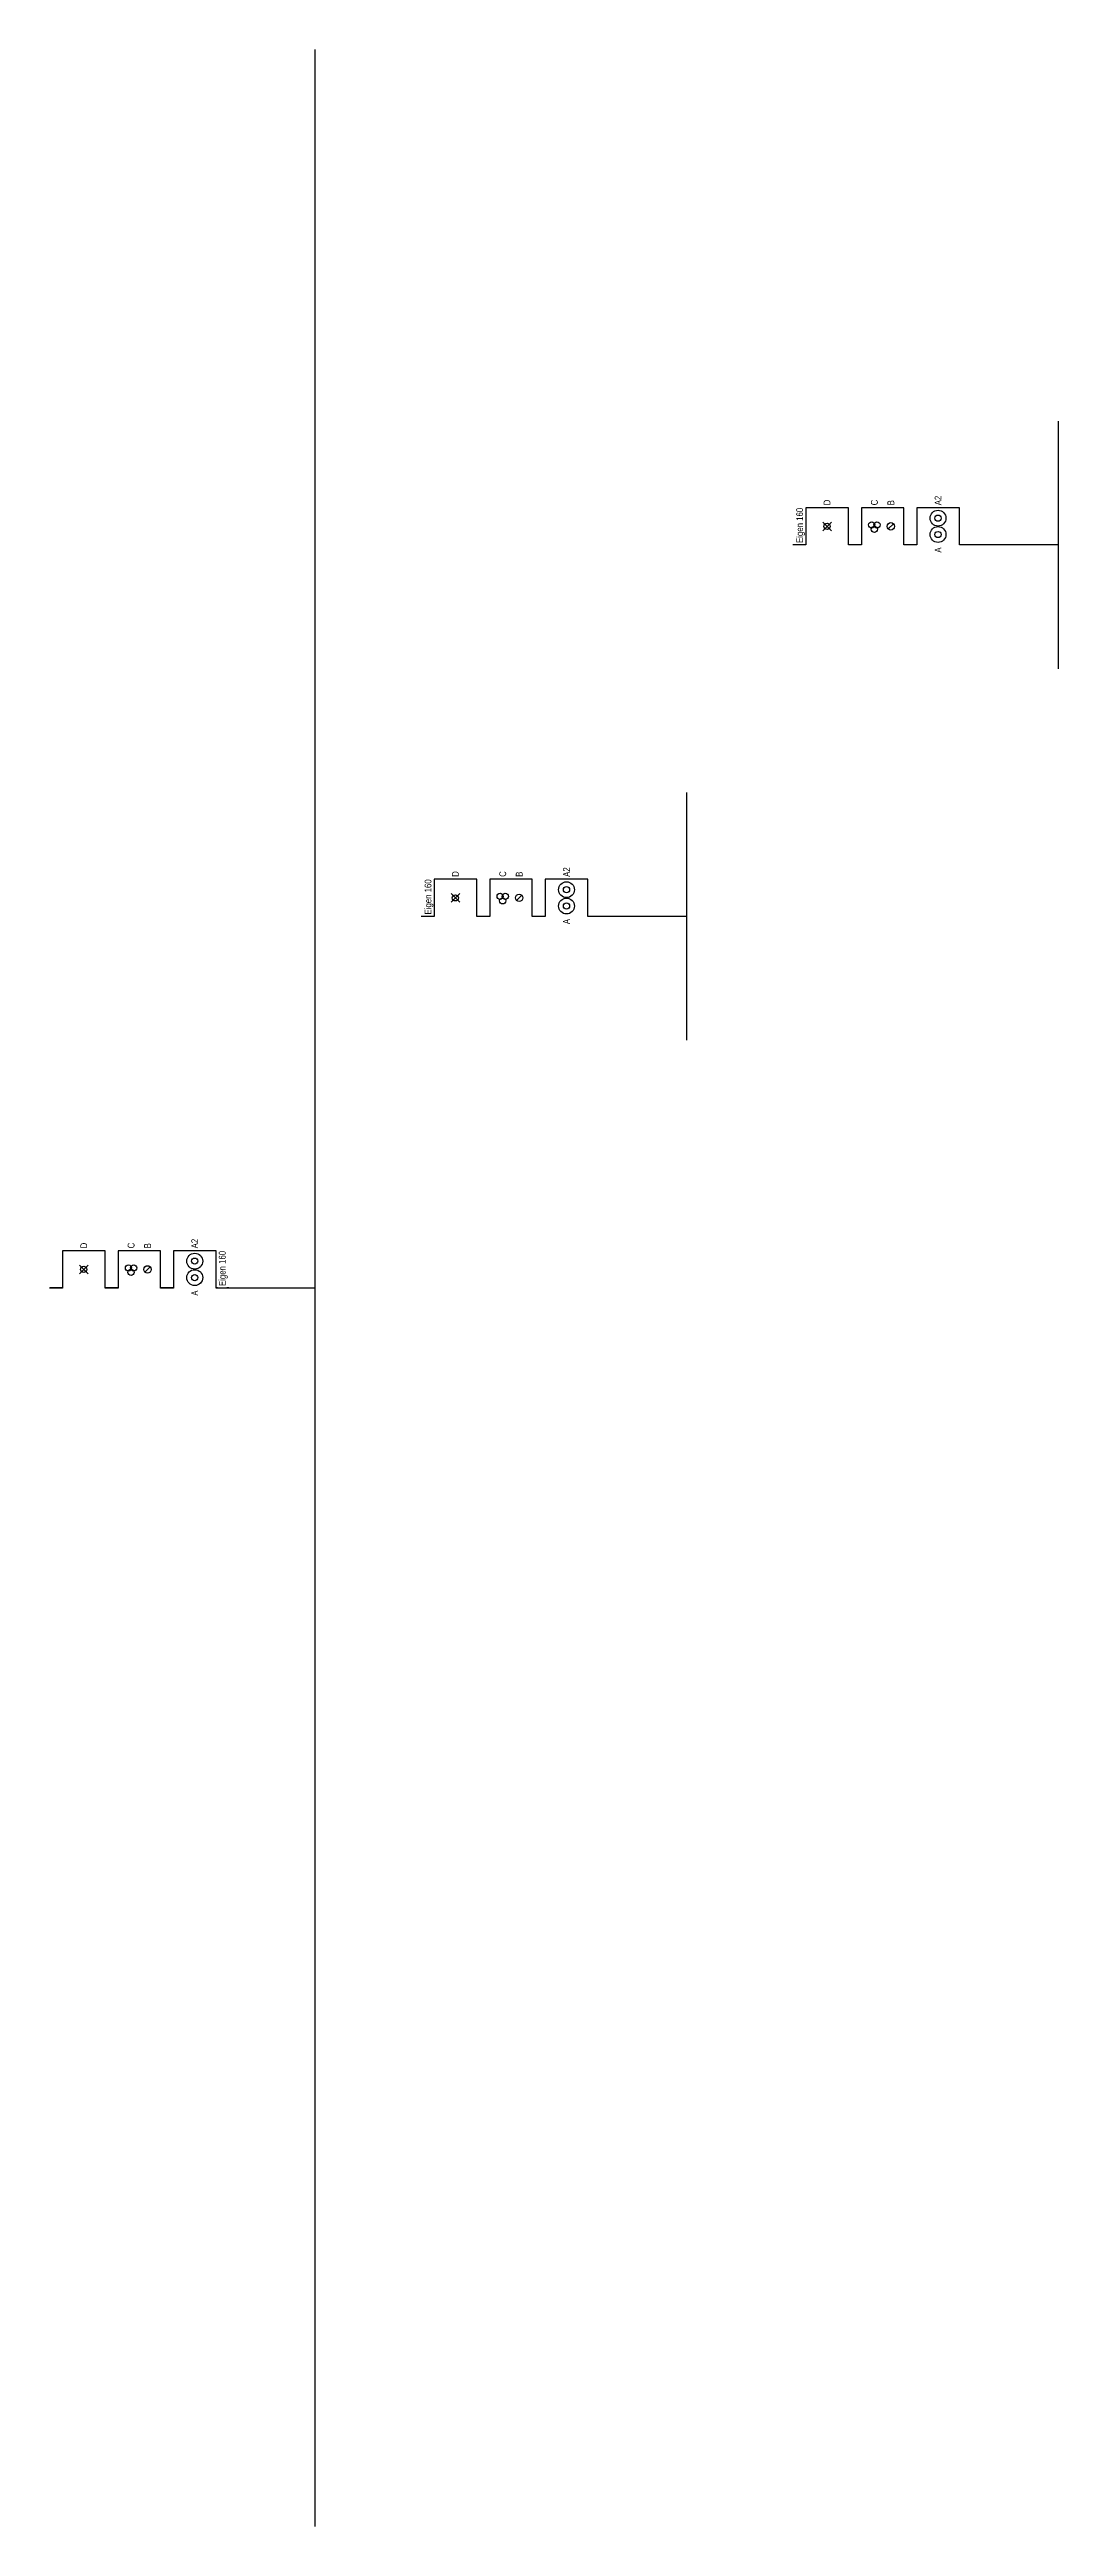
# Model space of a CAD drawing. Header units: millimetres. Extents: x -21 to 60, y -100 to 100.
import ezdxf
from ezdxf.enums import TextEntityAlignment as Align

# ---------------------------------------------------------------- set-up
doc = ezdxf.new("R2010")
doc.units = ezdxf.units.MM
doc.set_wipeout_variables(frame=1)
doc.linetypes.add('DASHDOT', pattern=[25.4, 12.7, -6.35, 0, -6.35])
for name, color, linetype in [('01-Te Rooien Kabel', 160, 'DASHDOT'), ('Aansluiting LS K01', 4, 'Continuous'), ('Aansluiting LS K10', 1, 'Continuous'), ('Aansluiting LS K12', 201, 'Continuous'), ('E_LV_CROSS_SECTION', 5, 'Continuous'), ('Mantelbuis', 6, 'Continuous')]:
    doc.layers.add(name, color=color, linetype=linetype)
doc.styles.add('TECHBASE_ARIAL_NOVA_LIGHT', font='ArialNova-Light.ttf')

# ---------------------------------------------------------------- blocks, each defined once
blk = doc.blocks.new('KabelGeul_20261014_114956_3')
blk.add_wipeout([(1.05, 0), (-4.48, 0), (-4.48, 3), (1.05, 3)]).dxf.layer = 'E_LV_CROSS_SECTION'
for points in [[(-1.04, 3), (-1.04, 4.18), (-2.39, 4.18), (-2.39, 3)], [(-3.43, 0), (-8.96, 0), (-8.96, 3), (-3.43, 3)], [(0.87, -0.19), (0.87, 3.48), (0.12, 3.48), (0.12, -0.19)], [(-1.04, -0.85), (-1.04, 0), (-2.39, 0), (-2.39, -0.85)]]:
    blk.add_wipeout(points).dxf.layer = 'E_LV_CROSS_SECTION'
at = {"layer": 'Aansluiting LS K01', "linetype": 'Continuous'}
for centre in [(-1.72, 2.17), (-1.72, 0.84)]:
    blk.add_circle(centre, 0.25, dxfattribs=at)
at = {"layer": 'Aansluiting LS K10', "linetype": 'Continuous'}
blk.add_line((-5.74, 1.29), (-5.32, 1.71), dxfattribs=at)
blk.add_circle((-5.53, 1.5), 0.3, dxfattribs=at)
at = {"layer": 'Aansluiting LS K12', "linetype": 'Continuous'}
blk.add_circle((-6.65, 1.62), 0.25, dxfattribs=at)
at = {"layer": 'Mantelbuis', "linetype": 'Continuous'}
for centre in [(-1.72, 2.17), (-1.72, 0.84)]:
    blk.add_circle(centre, 0.64, dxfattribs=at)
at = {"layer": 'Aansluiting LS K01', "style": 'TECHBASE_ARIAL_NOVA_LIGHT'}
blk.add_attdef('ZIJDE2_04', text='', height=0.55, rotation=90, dxfattribs=at).set_placement((-1.72, 3.2), align=Align.MIDDLE_LEFT)
blk.add_attdef('KABEL_04', text='', height=0.55, rotation=90, dxfattribs=at).set_placement((-1.72, -0.2), align=Align.MIDDLE_RIGHT)
at = {"layer": 'E_LV_CROSS_SECTION', "style": 'TECHBASE_ARIAL_NOVA_LIGHT', "flags": 3}
for tag, p in [('TWEEZIJDIG_04', (-1.72, 3.2)), ('DUBBEL2_04', (-1.72, 3.2)), ('DUBBEL_04', (-1.72, 3.2)), ('MANTEL_04', (-1.72, 3.2)), ('TBTYPE_04', (-1.72, 3.2)), ('COMBI2_04', (-1.72, 3.2)), ('COMBI_04', (-1.72, 3.2)), ('DRIE2_04', (-1.72, 3.2)), ('VOLG_04', (-1.72, 3.2)), ('DRIE_04', (-1.72, 3.2)), ('TB_CODESWAP', (0, 0))]:
    blk.add_attdef(tag, text='', height=0.1, rotation=90, dxfattribs=at).set_placement(p, align=Align.MIDDLE_LEFT)
at = {"layer": 'Mantelbuis', "style": 'TECHBASE_ARIAL_NOVA_LIGHT'}
blk.add_attdef('MANTEL_SPEC', text='', height=0.55, rotation=90, dxfattribs=at).set_placement((0.5, 0.16), align=Align.MIDDLE_LEFT)
blk.add_wipeout([(-7.91, 0), (-13.44, 0), (-13.44, 3), (-7.91, 3)]).dxf.layer = 'E_LV_CROSS_SECTION'
at = {"layer": '01-Te Rooien Kabel', "linetype": 'DASHDOT'}
for p, q in [((-11.03, 1.15), (-10.32, 1.85)), ((-10.32, 1.15), (-11.03, 1.85))]:
    blk.add_line(p, q, dxfattribs=at)
at = {"layer": '01-Te Rooien Kabel', "linetype": 'Continuous'}
blk.add_circle((-10.68, 1.5), 0.25, dxfattribs=at)
at = {"layer": 'Aansluiting LS K12', "linetype": 'Continuous'}
for centre in [(-7.07, 1.62), (-6.86, 1.26)]:
    blk.add_circle(centre, 0.25, dxfattribs=at)
for points in [[(-10, 3), (-10, 3.85), (-11.35, 3.85), (-11.35, 3)], [(-6.19, 3), (-6.19, 3.85), (-7.53, 3.85), (-7.53, 3)]]:
    blk.add_wipeout(points).dxf.layer = 'E_LV_CROSS_SECTION'
at = {"layer": 'E_LV_CROSS_SECTION'}
blk.add_lwpolyline([(-8.96, 0), (-8.96, 3), (-12.39, 3), (-12.39, 0), (-13.44, 0)], dxfattribs=at)
at = {"layer": '01-Te Rooien Kabel', "style": 'TECHBASE_ARIAL_NOVA_LIGHT'}
blk.add_attdef('KABEL_01', text='', height=0.55, rotation=90, dxfattribs=at).set_placement((-10.68, 3.2), align=Align.MIDDLE_LEFT)
at = {"layer": 'E_LV_CROSS_SECTION', "style": 'TECHBASE_ARIAL_NOVA_LIGHT', "flags": 3}
for tag in ['TWEEZIJDIG_01', 'DUBBEL2_01', 'MANTEL_01', 'DUBBEL_01', 'TBTYPE_01', 'COMBI2_01', 'COMBI_01', 'DRIE2_01', 'VOLG_01', 'DRIE_01']:
    blk.add_attdef(tag, text='', height=0.1, rotation=90, dxfattribs=at).set_placement((-10.68, 3.2), align=Align.MIDDLE_LEFT)
blk.add_wipeout([(-4.86, 3), (-4.86, 3.85), (-6.2, 3.85), (-6.2, 3)]).dxf.layer = 'E_LV_CROSS_SECTION'
at = {"layer": 'E_LV_CROSS_SECTION'}
for points in [[(-4.48, 0), (-4.48, 3), (-7.91, 3), (-7.91, 0), (-8.96, 0)], [(8, 0), (0, 0), (0, 3), (-3.43, 3), (-3.43, 0), (-4.48, 0)]]:
    blk.add_lwpolyline(points, dxfattribs=at)
at = {"layer": 'Aansluiting LS K10', "style": 'TECHBASE_ARIAL_NOVA_LIGHT'}
blk.add_attdef('KABEL_03', text='', height=0.55, rotation=90, dxfattribs=at).set_placement((-5.53, 3.2), align=Align.MIDDLE_LEFT)
at = {"layer": 'Aansluiting LS K12', "style": 'TECHBASE_ARIAL_NOVA_LIGHT'}
blk.add_attdef('KABEL_02', text='', height=0.55, rotation=90, dxfattribs=at).set_placement((-6.86, 3.2), align=Align.MIDDLE_LEFT)
at = {"layer": 'E_LV_CROSS_SECTION', "style": 'TECHBASE_ARIAL_NOVA_LIGHT', "flags": 3}
for tag, p in [('TWEEZIJDIG_02', (-6.86, 3.2)), ('TWEEZIJDIG_03', (-5.53, 3.2)), ('DUBBEL2_02', (-6.86, 3.2)), ('MANTEL_02', (-6.86, 3.2)), ('DUBBEL_02', (-6.86, 3.2)), ('TBTYPE_02', (-6.86, 3.2)), ('COMBI2_02', (-6.86, 3.2)), ('COMBI_02', (-6.86, 3.2)), ('DRIE2_02', (-6.86, 3.2)), ('VOLG_02', (-6.86, 3.2)), ('DRIE_02', (-6.86, 3.2)), ('DUBBEL2_03', (-5.53, 3.2)), ('MANTEL_03', (-5.53, 3.2)), ('DUBBEL_03', (-5.53, 3.2)), ('TBTYPE_03', (-5.53, 3.2)), ('COMBI2_03', (-5.53, 3.2)), ('COMBI_03', (-5.53, 3.2)), ('DRIE2_03', (-5.53, 3.2)), ('VOLG_03', (-5.53, 3.2)), ('DRIE_03', (-5.53, 3.2))]:
    blk.add_attdef(tag, text='', height=0.1, rotation=90, dxfattribs=at).set_placement(p, align=Align.MIDDLE_LEFT)
blk = doc.blocks.new('KabelGeul_20261014_114956_4')
blk.add_wipeout([(1.05, 0), (-4.48, 0), (-4.48, 3), (1.05, 3)]).dxf.layer = 'E_LV_CROSS_SECTION'
for points in [[(-1.04, 3), (-1.04, 4.18), (-2.39, 4.18), (-2.39, 3)], [(-3.43, 0), (-8.96, 0), (-8.96, 3), (-3.43, 3)], [(-1.04, -0.85), (-1.04, 0), (-2.39, 0), (-2.39, -0.85)]]:
    blk.add_wipeout(points).dxf.layer = 'E_LV_CROSS_SECTION'
at = {"layer": 'Aansluiting LS K01', "linetype": 'Continuous'}
for centre in [(-1.71, 2.16), (-1.71, 0.84)]:
    blk.add_circle(centre, 0.25, dxfattribs=at)
at = {"layer": 'Aansluiting LS K10', "linetype": 'Continuous'}
blk.add_line((-5.74, 1.29), (-5.32, 1.71), dxfattribs=at)
blk.add_circle((-5.53, 1.5), 0.3, dxfattribs=at)
at = {"layer": 'Aansluiting LS K12', "linetype": 'Continuous'}
blk.add_circle((-6.65, 1.62), 0.25, dxfattribs=at)
at = {"layer": 'Mantelbuis', "linetype": 'Continuous'}
for centre in [(-1.71, 2.16), (-1.71, 0.84)]:
    blk.add_circle(centre, 0.64, dxfattribs=at)
at = {"layer": 'Aansluiting LS K01', "style": 'TECHBASE_ARIAL_NOVA_LIGHT'}
blk.add_attdef('ZIJDE2_04', text='', height=0.55, rotation=90, dxfattribs=at).set_placement((-1.71, 3.2), align=Align.MIDDLE_LEFT)
blk.add_attdef('KABEL_04', text='', height=0.55, rotation=90, dxfattribs=at).set_placement((-1.71, -0.2), align=Align.MIDDLE_RIGHT)
at = {"layer": 'E_LV_CROSS_SECTION', "style": 'TECHBASE_ARIAL_NOVA_LIGHT', "flags": 3}
for tag, p in [('TWEEZIJDIG_04', (-1.71, 3.2)), ('DUBBEL2_04', (-1.71, 3.2)), ('DUBBEL_04', (-1.71, 3.2)), ('MANTEL_04', (-1.71, 3.2)), ('TBTYPE_04', (-1.71, 3.2)), ('COMBI2_04', (-1.71, 3.2)), ('COMBI_04', (-1.71, 3.2)), ('DRIE2_04', (-1.71, 3.2)), ('VOLG_04', (-1.71, 3.2)), ('DRIE_04', (-1.71, 3.2)), ('TB_CODESWAP', (0, 0))]:
    blk.add_attdef(tag, text='', height=0.1, rotation=90, dxfattribs=at).set_placement(p, align=Align.MIDDLE_LEFT)
blk.add_wipeout([(-7.91, 0), (-13.44, 0), (-13.44, 3), (-7.91, 3)]).dxf.layer = 'E_LV_CROSS_SECTION'
at = {"layer": '01-Te Rooien Kabel', "linetype": 'DASHDOT'}
for p, q in [((-11.03, 1.15), (-10.32, 1.85)), ((-10.32, 1.15), (-11.03, 1.85))]:
    blk.add_line(p, q, dxfattribs=at)
at = {"layer": '01-Te Rooien Kabel', "linetype": 'Continuous'}
blk.add_circle((-10.68, 1.5), 0.25, dxfattribs=at)
at = {"layer": 'Aansluiting LS K12', "linetype": 'Continuous'}
for centre in [(-7.07, 1.62), (-6.86, 1.26)]:
    blk.add_circle(centre, 0.25, dxfattribs=at)
for points in [[(-12.51, -0.19), (-12.51, 3.48), (-13.26, 3.48), (-13.26, -0.19)], [(-10, 3), (-10, 3.85), (-11.35, 3.85), (-11.35, 3)], [(-6.18, 3), (-6.18, 3.85), (-7.54, 3.85), (-7.54, 3)]]:
    blk.add_wipeout(points).dxf.layer = 'E_LV_CROSS_SECTION'
at = {"layer": 'E_LV_CROSS_SECTION'}
blk.add_lwpolyline([(-8.96, 0), (-8.96, 3), (-12.39, 3), (-12.39, 0), (-13.44, 0)], dxfattribs=at)
at = {"layer": '01-Te Rooien Kabel', "style": 'TECHBASE_ARIAL_NOVA_LIGHT'}
blk.add_attdef('KABEL_01', text='', height=0.55, rotation=90, dxfattribs=at).set_placement((-10.68, 3.2), align=Align.MIDDLE_LEFT)
at = {"layer": 'E_LV_CROSS_SECTION', "style": 'TECHBASE_ARIAL_NOVA_LIGHT', "flags": 3}
for tag in ['TWEEZIJDIG_01', 'DUBBEL2_01', 'MANTEL_01', 'DUBBEL_01', 'TBTYPE_01', 'COMBI2_01', 'COMBI_01', 'DRIE2_01', 'VOLG_01', 'DRIE_01']:
    blk.add_attdef(tag, text='', height=0.1, rotation=90, dxfattribs=at).set_placement((-10.68, 3.2), align=Align.MIDDLE_LEFT)
at = {"layer": 'Mantelbuis', "style": 'TECHBASE_ARIAL_NOVA_LIGHT'}
blk.add_attdef('MANTEL_SPEC', text='', height=0.55, rotation=90, dxfattribs=at).set_placement((-12.89, 0.16), align=Align.MIDDLE_LEFT)
blk.add_wipeout([(-4.85, 3), (-4.85, 3.85), (-6.21, 3.85), (-6.21, 3)]).dxf.layer = 'E_LV_CROSS_SECTION'
at = {"layer": 'E_LV_CROSS_SECTION'}
for points in [[(-4.48, 0), (-4.48, 3), (-7.91, 3), (-7.91, 0), (-8.96, 0)], [(8, 0), (0, 0), (0, 3), (-3.43, 3), (-3.43, 0), (-4.48, 0)]]:
    blk.add_lwpolyline(points, dxfattribs=at)
at = {"layer": 'Aansluiting LS K10', "style": 'TECHBASE_ARIAL_NOVA_LIGHT'}
blk.add_attdef('KABEL_03', text='', height=0.55, rotation=90, dxfattribs=at).set_placement((-5.53, 3.2), align=Align.MIDDLE_LEFT)
at = {"layer": 'Aansluiting LS K12', "style": 'TECHBASE_ARIAL_NOVA_LIGHT'}
blk.add_attdef('KABEL_02', text='', height=0.55, rotation=90, dxfattribs=at).set_placement((-6.86, 3.2), align=Align.MIDDLE_LEFT)
at = {"layer": 'E_LV_CROSS_SECTION', "style": 'TECHBASE_ARIAL_NOVA_LIGHT', "flags": 3}
for tag, p in [('TWEEZIJDIG_02', (-6.86, 3.2)), ('TWEEZIJDIG_03', (-5.53, 3.2)), ('DUBBEL2_02', (-6.86, 3.2)), ('MANTEL_02', (-6.86, 3.2)), ('DUBBEL_02', (-6.86, 3.2)), ('TBTYPE_02', (-6.86, 3.2)), ('COMBI2_02', (-6.86, 3.2)), ('COMBI_02', (-6.86, 3.2)), ('DRIE2_02', (-6.86, 3.2)), ('VOLG_02', (-6.86, 3.2)), ('DRIE_02', (-6.86, 3.2)), ('DUBBEL2_03', (-5.53, 3.2)), ('MANTEL_03', (-5.53, 3.2)), ('DUBBEL_03', (-5.53, 3.2)), ('TBTYPE_03', (-5.53, 3.2)), ('COMBI2_03', (-5.53, 3.2)), ('COMBI_03', (-5.53, 3.2)), ('DRIE2_03', (-5.53, 3.2)), ('VOLG_03', (-5.53, 3.2)), ('DRIE_03', (-5.53, 3.2))]:
    blk.add_attdef(tag, text='', height=0.1, rotation=90, dxfattribs=at).set_placement(p, align=Align.MIDDLE_LEFT)
blk = doc.blocks.new('KabelGeul_20261014_114957_5')
blk.add_wipeout([(1.05, 0), (-4.48, 0), (-4.48, 3), (1.05, 3)]).dxf.layer = 'E_LV_CROSS_SECTION'
for points in [[(-1.04, 3), (-1.04, 4.18), (-2.39, 4.18), (-2.39, 3)], [(-3.43, 0), (-8.96, 0), (-8.96, 3), (-3.43, 3)], [(-1.04, -0.85), (-1.04, 0), (-2.39, 0), (-2.39, -0.85)]]:
    blk.add_wipeout(points).dxf.layer = 'E_LV_CROSS_SECTION'
at = {"layer": 'Aansluiting LS K01', "linetype": 'Continuous'}
for centre in [(-1.72, 2.16), (-1.72, 0.84)]:
    blk.add_circle(centre, 0.25, dxfattribs=at)
at = {"layer": 'Aansluiting LS K10', "linetype": 'Continuous'}
blk.add_line((-5.74, 1.29), (-5.32, 1.71), dxfattribs=at)
blk.add_circle((-5.53, 1.5), 0.3, dxfattribs=at)
at = {"layer": 'Aansluiting LS K12', "linetype": 'Continuous'}
blk.add_circle((-6.65, 1.62), 0.25, dxfattribs=at)
at = {"layer": 'Mantelbuis', "linetype": 'Continuous'}
for centre in [(-1.72, 2.16), (-1.72, 0.84)]:
    blk.add_circle(centre, 0.64, dxfattribs=at)
at = {"layer": 'Aansluiting LS K01', "style": 'TECHBASE_ARIAL_NOVA_LIGHT'}
blk.add_attdef('ZIJDE2_04', text='', height=0.55, rotation=90, dxfattribs=at).set_placement((-1.72, 3.2), align=Align.MIDDLE_LEFT)
blk.add_attdef('KABEL_04', text='', height=0.55, rotation=90, dxfattribs=at).set_placement((-1.72, -0.2), align=Align.MIDDLE_RIGHT)
at = {"layer": 'E_LV_CROSS_SECTION', "style": 'TECHBASE_ARIAL_NOVA_LIGHT', "flags": 3}
for tag, p in [('TWEEZIJDIG_04', (-1.72, 3.2)), ('DUBBEL2_04', (-1.72, 3.2)), ('DUBBEL_04', (-1.72, 3.2)), ('MANTEL_04', (-1.72, 3.2)), ('TBTYPE_04', (-1.72, 3.2)), ('COMBI2_04', (-1.72, 3.2)), ('COMBI_04', (-1.72, 3.2)), ('DRIE2_04', (-1.72, 3.2)), ('VOLG_04', (-1.72, 3.2)), ('DRIE_04', (-1.72, 3.2)), ('TB_CODESWAP', (0, 0))]:
    blk.add_attdef(tag, text='', height=0.1, rotation=90, dxfattribs=at).set_placement(p, align=Align.MIDDLE_LEFT)
blk.add_wipeout([(-7.91, 0), (-13.44, 0), (-13.44, 3), (-7.91, 3)]).dxf.layer = 'E_LV_CROSS_SECTION'
at = {"layer": '01-Te Rooien Kabel', "linetype": 'DASHDOT'}
for p, q in [((-11.03, 1.15), (-10.32, 1.85)), ((-10.32, 1.15), (-11.03, 1.85))]:
    blk.add_line(p, q, dxfattribs=at)
at = {"layer": '01-Te Rooien Kabel', "linetype": 'Continuous'}
blk.add_circle((-10.68, 1.5), 0.25, dxfattribs=at)
at = {"layer": 'Aansluiting LS K12', "linetype": 'Continuous'}
for centre in [(-7.07, 1.62), (-6.86, 1.26)]:
    blk.add_circle(centre, 0.25, dxfattribs=at)
for points in [[(-12.51, -0.19), (-12.51, 3.48), (-13.26, 3.48), (-13.26, -0.19)], [(-10, 3), (-10, 3.85), (-11.35, 3.85), (-11.35, 3)], [(-6.19, 3), (-6.19, 3.85), (-7.54, 3.85), (-7.54, 3)]]:
    blk.add_wipeout(points).dxf.layer = 'E_LV_CROSS_SECTION'
at = {"layer": 'E_LV_CROSS_SECTION'}
blk.add_lwpolyline([(-8.96, 0), (-8.96, 3), (-12.39, 3), (-12.39, 0), (-13.44, 0)], dxfattribs=at)
at = {"layer": '01-Te Rooien Kabel', "style": 'TECHBASE_ARIAL_NOVA_LIGHT'}
blk.add_attdef('KABEL_01', text='', height=0.55, rotation=90, dxfattribs=at).set_placement((-10.68, 3.2), align=Align.MIDDLE_LEFT)
at = {"layer": 'E_LV_CROSS_SECTION', "style": 'TECHBASE_ARIAL_NOVA_LIGHT', "flags": 3}
for tag in ['TWEEZIJDIG_01', 'DUBBEL2_01', 'MANTEL_01', 'DUBBEL_01', 'TBTYPE_01', 'COMBI2_01', 'COMBI_01', 'DRIE2_01', 'VOLG_01', 'DRIE_01']:
    blk.add_attdef(tag, text='', height=0.1, rotation=90, dxfattribs=at).set_placement((-10.68, 3.2), align=Align.MIDDLE_LEFT)
at = {"layer": 'Mantelbuis', "style": 'TECHBASE_ARIAL_NOVA_LIGHT'}
blk.add_attdef('MANTEL_SPEC', text='', height=0.55, rotation=90, dxfattribs=at).set_placement((-12.89, 0.16), align=Align.MIDDLE_LEFT)
blk.add_wipeout([(-4.86, 3), (-4.86, 3.85), (-6.2, 3.85), (-6.2, 3)]).dxf.layer = 'E_LV_CROSS_SECTION'
at = {"layer": 'E_LV_CROSS_SECTION'}
for points in [[(-4.48, 0), (-4.48, 3), (-7.91, 3), (-7.91, 0), (-8.96, 0)], [(8, 0), (0, 0), (0, 3), (-3.43, 3), (-3.43, 0), (-4.48, 0)]]:
    blk.add_lwpolyline(points, dxfattribs=at)
at = {"layer": 'Aansluiting LS K10', "style": 'TECHBASE_ARIAL_NOVA_LIGHT'}
blk.add_attdef('KABEL_03', text='', height=0.55, rotation=90, dxfattribs=at).set_placement((-5.53, 3.2), align=Align.MIDDLE_LEFT)
at = {"layer": 'Aansluiting LS K12', "style": 'TECHBASE_ARIAL_NOVA_LIGHT'}
blk.add_attdef('KABEL_02', text='', height=0.55, rotation=90, dxfattribs=at).set_placement((-6.86, 3.2), align=Align.MIDDLE_LEFT)
at = {"layer": 'E_LV_CROSS_SECTION', "style": 'TECHBASE_ARIAL_NOVA_LIGHT', "flags": 3}
for tag, p in [('TWEEZIJDIG_02', (-6.86, 3.2)), ('TWEEZIJDIG_03', (-5.53, 3.2)), ('DUBBEL2_02', (-6.86, 3.2)), ('MANTEL_02', (-6.86, 3.2)), ('DUBBEL_02', (-6.86, 3.2)), ('TBTYPE_02', (-6.86, 3.2)), ('COMBI2_02', (-6.86, 3.2)), ('COMBI_02', (-6.86, 3.2)), ('DRIE2_02', (-6.86, 3.2)), ('VOLG_02', (-6.86, 3.2)), ('DRIE_02', (-6.86, 3.2)), ('DUBBEL2_03', (-5.53, 3.2)), ('MANTEL_03', (-5.53, 3.2)), ('DUBBEL_03', (-5.53, 3.2)), ('TBTYPE_03', (-5.53, 3.2)), ('COMBI2_03', (-5.53, 3.2)), ('COMBI_03', (-5.53, 3.2)), ('DRIE2_03', (-5.53, 3.2)), ('VOLG_03', (-5.53, 3.2)), ('DRIE_03', (-5.53, 3.2))]:
    blk.add_attdef(tag, text='', height=0.1, rotation=90, dxfattribs=at).set_placement(p, align=Align.MIDDLE_LEFT)

msp = doc.modelspace()

# ---------------------------------------------------------------- linework, layer by layer
for p, q in [((0, -100), (0, 100)), ((60, 50), (60, 70)), ((30, 20), (30, 40))]:
    msp.add_line(p, q)

# ---------------------------------------------------------------- next in the draw order: block references
for name, p in [('KabelGeul_20261014_114957_5', (52, 60)), ('KabelGeul_20261014_114956_4', (22, 30)), ('KabelGeul_20261014_114956_3', (-8, 0))]:
    msp.add_blockref(name, p).add_auto_attribs({'MANTEL_SPEC': 'Eigen 160', 'KABEL_01': 'D', 'KABEL_02': 'C', 'KABEL_03': 'B', 'KABEL_04': 'A', 'ZIJDE2_04': 'A2'})

doc.saveas('drawing.dxf')
